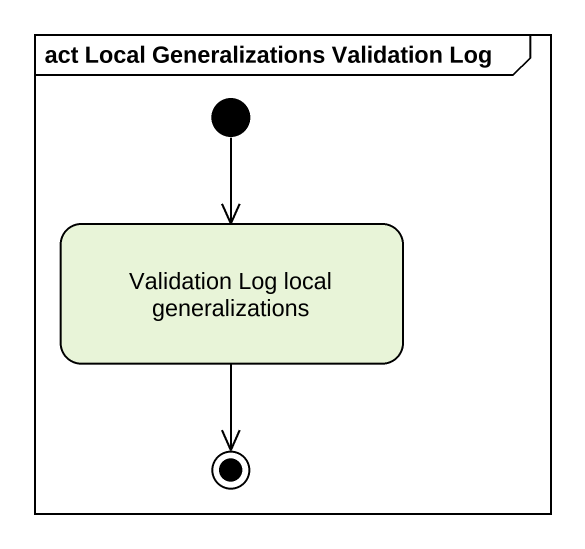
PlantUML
@startuml
mainframe act Local Generalizations Validation Log
hide empty description
state "Validation Log local generalizations" as Validation_Log_local
[*] --> Validation_Log_local
Validation_Log_local --> [*]
@enduml
